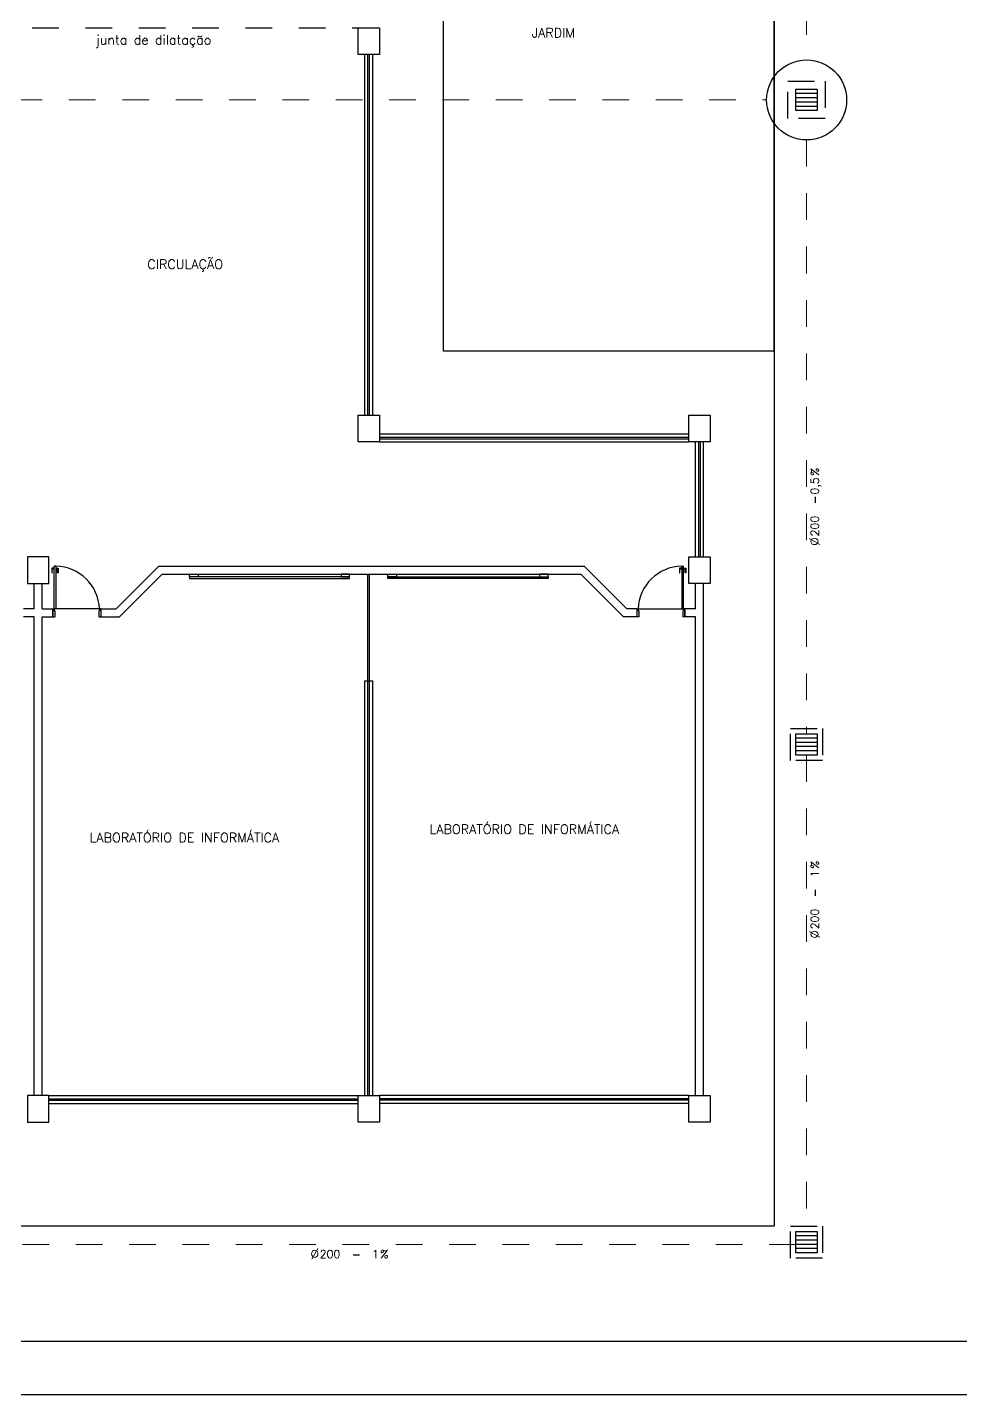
# Model space of a CAD drawing. Header units: millimetres. Extents: x -2485 to 3289, y -257 to 1952.
# Drawn here: x 44.24 to 47.74, y 44.51 to 49.64 of the extents above; entities that cross this region are included whole.
import ezdxf
from ezdxf.enums import TextEntityAlignment as Align

# ---------------------------------------------------------------- set-up
doc = ezdxf.new("R2010")
doc.units = ezdxf.units.MM
doc.header["$LTSCALE"] = 0.3
for name, pattern in [('CONTINUO', [0]), ('HID', [0.37, 0.07, -0.1, 0.03, -0.1, 0.07]), ('HIDDEN2', [0.1875, 0.125, -0.0625]), ('T-5CM', [0.1, 0.05, -0.05])]:
    doc.linetypes.add(name, pattern=pattern)
for name, color, linetype in [('CAIXAS', 3, 'Continuous'), ('DETALHES ÁGUA PLUVIAL', 6, 'HID'), ('PAREDE', 7, 'CONTINUO'), ('PILAR', 2, 'Continuous'), ('PROJEÇÃO', 11, 'HIDDEN2'), ('TEX', 11, 'Continuous'), ('TEXTO', 3, 'Continuous')]:
    doc.layers.add(name, color=color, linetype=linetype)
doc.layers.add('IMPLANTAÇÃO  ÁGUA PLUVIAL', color=6, linetype='HID', lineweight=15)
doc.styles.add('ROMANS', font='romans.shx', dxfattribs={"height": 0.03})

# ---------------------------------------------------------------- blocks, each defined once
blk = doc.blocks.new('CP40N')
at = {"layer": 'CAIXAS', "linetype": 'T-5CM'}
for p, q in [((-0.3, -0.3), (-0.3, 0.3)), ((-0.3, 0.3), (0.3, 0.3)), ((0.3, 0.3), (0.3, -0.3)), ((0.3, -0.3), (-0.3, -0.3))]:
    blk.add_line(p, q, dxfattribs=at)
at = {"layer": 'CAIXAS', "color": 9, "linetype": 'Continuous'}
for p, q in [((-0.2, -0.2), (-0.2, 0.2)), ((-0.2, 0.2), (0.2, 0.2)), ((0.2, 0.2), (0.2, -0.2)), ((0.2, -0.2), (-0.2, -0.2))]:
    blk.add_line(p, q, dxfattribs=at)
at = {"layer": 'CAIXAS', "color": 7}
for p, q in [((0.2, 0.12), (-0.2, 0.12)), ((0.2, 0.04), (-0.2, 0.04)), ((0.2, -0.04), (-0.2, -0.04)), ((0.2, -0.12), (-0.2, -0.12))]:
    blk.add_line(p, q, dxfattribs=at)
blk = doc.blocks.new('DD')
at = {"layer": 'TEX', "color": 9}
blk.add_line((0.1881, 0.0234), (0.2108, 0.0234), dxfattribs=at)
at = {"layer": 'TEX', "color": 9, "style": 'ROMANS'}
for s, height, p in [('%%c', 0.04, (0.0265, 0.0079)), ('%', 0.03, (0.2889, 0.0116))]:
    blk.add_text(s, height=height, dxfattribs=at).set_placement(p)
blk.add_attdef('N', (0.0624, 0.0116), '', height=0.03, dxfattribs=at)
blk.add_attdef('INCL', text='', height=0.03, dxfattribs=at).set_placement((0.2837, 0.0116), align=Align.RIGHT)
blk = doc.blocks.new('CP40')
at = {"layer": 'CAIXAS', "linetype": 'T-5CM'}
for p, q in [((-0.35, 0.35), (0.35, 0.35)), ((-0.35, -0.35), (-0.35, 0.35)), ((0.35, 0.35), (0.35, -0.35)), ((0.35, -0.35), (-0.35, -0.35))]:
    blk.add_line(p, q, dxfattribs=at)
at = {"layer": 'CAIXAS', "color": 9, "linetype": 'Continuous'}
for p, q in [((-0.2, 0.2), (0.2, 0.2)), ((-0.2, -0.2), (-0.2, 0.2)), ((0.2, 0.2), (0.2, -0.2)), ((0.2, -0.2), (-0.2, -0.2))]:
    blk.add_line(p, q, dxfattribs=at)
at = {"layer": 'CAIXAS', "color": 7}
for p, q in [((0.2, 0.12), (-0.2, 0.12)), ((0.2, 0.04), (-0.2, 0.04)), ((0.2, -0.04), (-0.2, -0.04)), ((0.2, -0.12), (-0.2, -0.12))]:
    blk.add_line(p, q, dxfattribs=at)

msp = doc.modelspace()

# ---------------------------------------------------------------- linework, layer by layer
at = {"color": 12, "linetype": 'Continuous'}
msp.add_line((30.054208, 44.710518), (59.129768, 44.710518), dxfattribs=at)
at = {"color": 4, "linetype": 'Continuous'}
msp.add_line((29.554208, 44.510518), (59.329768, 44.510518), dxfattribs=at)
at = {"layer": 'DETALHES ÁGUA PLUVIAL', "linetype": 'Continuous'}
msp.add_circle((47.161728, 49.36394), 0.15, dxfattribs=at)
at = {"layer": 'IMPLANTAÇÃO  ÁGUA PLUVIAL'}
for p, q in [((47.161728, 50.507837), (47.161728, 49.51394)), ((43.396561, 49.36394), (47.011728, 49.36394)), ((47.161728, 46.907837), (47.161728, 45.121837))]:
    msp.add_line(p, q, dxfattribs=at)
at = {"layer": 'IMPLANTAÇÃO  ÁGUA PLUVIAL', "color": 11}
for p, q in [((47.161728, 49.21394), (47.161728, 46.987837)), ((47.121728, 45.073837), (44.20709, 45.073837))]:
    msp.add_line(p, q, dxfattribs=at)
at = {"layer": 'PAREDE'}
for p, q in [((45.800453, 48.421837), (45.800453, 50.607837)), ((47.040453, 48.421837), (47.040453, 50.607837)), ((47.040453, 50.607837), (47.040453, 48.421837)), ((45.505453, 48.181837), (45.505453, 49.534837)), ((45.517453, 48.181837), (45.517453, 49.534837)), ((45.523453, 48.181837), (45.523453, 49.534837)), ((45.535453, 48.181837), (45.535453, 49.534837)), ((47.040453, 48.421837), (45.800453, 48.421837)), ((47.040453, 48.421837), (47.040453, 45.141837)), ((45.560453, 48.111837), (46.720453, 48.111837)), ((45.560453, 48.099837), (46.720453, 48.099837)), ((45.560453, 48.093837), (46.720453, 48.093837)), ((45.560453, 48.081837), (46.720453, 48.081837)), ((46.745453, 47.650837), (46.745453, 48.081837)), ((46.757453, 47.650837), (46.757453, 48.081837)), ((46.763453, 47.650837), (46.763453, 48.081837)), ((46.775453, 47.650837), (46.775453, 48.081837)), ((44.340453, 47.609255), (44.331703, 47.609255)), ((44.331703, 47.609255), (44.331703, 47.591755)), ((44.331703, 47.591755), (44.33389, 47.591755)), ((44.33389, 47.591755), (44.33389, 47.606455)), ((44.33389, 47.606455), (44.340453, 47.606455)), ((44.340453, 47.455837), (44.340453, 47.615837)), ((44.347453, 47.615837), (44.340453, 47.615837)), ((44.347453, 47.615837), (44.347453, 47.455837)), ((44.347453, 47.609255), (44.356203, 47.609255)), ((44.354015, 47.606455), (44.347453, 47.606455)), ((44.354015, 47.591755), (44.354015, 47.606455)), ((44.356203, 47.591755), (44.354015, 47.591755)), ((44.356203, 47.609255), (44.356203, 47.591755)), ((44.573453, 47.455837), (44.733453, 47.615837)), ((44.585879, 47.425837), (44.745879, 47.585837)), ((44.733453, 47.615837), (46.327453, 47.615837)), ((44.745879, 47.585837), (46.315026, 47.585837)), ((44.84844, 47.576542), (44.84844, 47.585837)), ((44.84844, 47.585837), (44.880539, 47.585837)), ((44.880539, 47.576542), (44.84844, 47.576542)), ((44.84844, 47.576542), (44.84844, 47.569542)), ((45.44844, 47.576542), (44.84844, 47.576542)), ((44.84844, 47.569542), (45.44844, 47.569542)), ((44.880539, 47.585837), (44.880539, 47.576542)), ((45.44844, 47.585837), (45.416341, 47.585837)), ((45.416341, 47.585837), (45.416341, 47.576542)), ((45.416341, 47.576542), (45.44844, 47.576542)), ((45.44844, 47.576542), (45.44844, 47.585837)), ((45.44844, 47.569542), (45.44844, 47.576542)), ((45.517453, 45.631837), (45.517453, 47.585837)), ((45.517453, 45.631837), (45.517453, 47.585837)), ((45.517453, 45.631837), (45.517453, 47.585837)), ((45.517453, 45.631837), (45.517453, 47.585837)), ((45.523453, 45.631837), (45.523453, 47.585837)), ((45.523453, 45.631837), (45.523453, 47.585837)), ((45.523453, 45.631837), (45.523453, 47.585837)), ((45.523453, 45.631837), (45.523453, 47.585837)), ((45.592466, 47.576542), (45.592466, 47.585837)), ((45.592466, 47.585837), (45.624565, 47.585837)), ((45.592466, 47.569542), (45.592466, 47.576542)), ((45.592466, 47.576542), (46.192466, 47.576542)), ((45.624565, 47.576542), (45.592466, 47.576542)), ((46.192466, 47.569542), (45.592466, 47.569542)), ((45.624565, 47.585837), (45.624565, 47.576542)), ((46.192466, 47.585837), (46.160367, 47.585837)), ((46.160367, 47.585837), (46.160367, 47.576542)), ((46.160367, 47.576542), (46.192466, 47.576542)), ((46.192466, 47.576542), (46.192466, 47.585837)), ((46.192466, 47.576542), (46.192466, 47.569542)), ((46.475026, 47.425837), (46.315026, 47.585837)), ((46.487453, 47.455837), (46.327453, 47.615837)), ((46.693453, 47.609255), (46.684703, 47.609255)), ((46.684703, 47.609255), (46.684703, 47.591755)), ((46.684703, 47.591755), (46.68689, 47.591755)), ((46.68689, 47.591755), (46.68689, 47.606455)), ((46.68689, 47.606455), (46.693453, 47.606455)), ((46.693453, 47.615837), (46.693453, 47.455837)), ((46.693453, 47.615837), (46.700453, 47.615837)), ((46.700453, 47.455837), (46.700453, 47.615837)), ((46.700453, 47.609255), (46.709203, 47.609255)), ((46.707015, 47.606455), (46.700453, 47.606455)), ((46.707015, 47.591755), (46.707015, 47.606455)), ((46.709203, 47.591755), (46.707015, 47.591755)), ((46.709203, 47.609255), (46.709203, 47.591755)), ((44.265453, 47.455837), (44.265453, 47.550837)), ((44.295453, 47.455837), (44.295453, 47.550837)), ((46.745453, 47.455837), (46.745453, 47.550837)), ((46.775453, 45.631837), (46.775453, 47.550837)), ((44.265453, 47.455837), (44.225453, 47.455837)), ((44.265453, 47.425837), (44.225453, 47.425837)), ((44.265453, 45.631837), (44.265453, 47.425837)), ((44.295453, 47.455837), (44.335453, 47.455837)), ((44.295453, 45.631837), (44.295453, 47.425837)), ((44.295453, 47.425837), (44.335453, 47.425837)), ((44.335453, 47.425837), (44.335453, 47.455837)), ((44.335453, 47.455837), (44.335453, 47.425837)), ((44.335453, 47.455837), (44.340453, 47.455837)), ((44.335453, 47.425837), (44.342953, 47.425837)), ((44.347453, 47.455837), (44.340453, 47.455837)), ((44.340453, 47.455837), (44.340453, 47.448837)), ((44.340453, 47.448837), (44.342953, 47.448837)), ((44.342953, 47.448837), (44.342953, 47.425837)), ((44.510453, 47.455837), (44.347453, 47.455837)), ((44.510453, 47.448837), (44.507953, 47.448837)), ((44.507953, 47.448837), (44.507953, 47.425837)), ((44.507953, 47.425837), (44.515453, 47.425837)), ((44.515453, 47.455837), (44.510453, 47.455837)), ((44.510453, 47.455837), (44.510453, 47.448837)), ((44.515453, 47.455837), (44.515453, 47.425837)), ((44.515453, 47.455837), (44.573453, 47.455837)), ((44.515453, 47.425837), (44.585879, 47.425837)), ((46.525453, 47.425837), (46.475026, 47.425837)), ((46.525453, 47.455837), (46.487453, 47.455837)), ((46.525453, 47.455837), (46.525453, 47.425837)), ((46.525453, 47.455837), (46.530453, 47.455837)), ((46.532953, 47.425837), (46.525453, 47.425837)), ((46.530453, 47.455837), (46.530453, 47.448837)), ((46.530453, 47.455837), (46.693453, 47.455837)), ((46.530453, 47.448837), (46.532953, 47.448837)), ((46.532953, 47.448837), (46.532953, 47.425837)), ((46.693453, 47.455837), (46.700453, 47.455837)), ((46.700453, 47.448837), (46.697953, 47.448837)), ((46.697953, 47.448837), (46.697953, 47.425837)), ((46.705453, 47.425837), (46.697953, 47.425837)), ((46.705453, 47.455837), (46.700453, 47.455837)), ((46.700453, 47.455837), (46.700453, 47.448837)), ((46.705453, 47.425837), (46.705453, 47.455837)), ((46.745453, 47.455837), (46.705453, 47.455837)), ((46.705453, 47.455837), (46.705453, 47.425837)), ((46.745453, 47.425837), (46.705453, 47.425837)), ((46.745453, 45.631837), (46.745453, 47.425837)), ((45.505453, 47.185837), (45.535453, 47.185837)), ((45.505453, 45.631837), (45.505453, 47.185837)), ((45.535453, 45.631837), (45.535453, 47.185837)), ((44.320453, 45.631837), (45.480453, 45.631837)), ((44.320453, 45.619837), (45.480453, 45.619837)), ((46.720453, 45.631837), (45.560453, 45.631837)), ((46.720453, 45.619837), (45.560453, 45.619837)), ((44.320453, 45.613837), (45.480453, 45.613837)), ((44.320453, 45.601837), (45.480453, 45.601837)), ((46.720453, 45.613837), (45.560453, 45.613837)), ((46.720453, 45.601837), (45.560453, 45.601837)), ((47.040453, 45.141837), (41.272453, 45.141837))]:
    msp.add_line(p, q, dxfattribs=at)
for centre, start, end in [((44.345423, 47.450741), 1.768629, 89.295658), ((46.695482, 47.450741), 90.704342, 178.231371)]:
    msp.add_arc(centre, 0.165108, start, end, dxfattribs=at)
at = {"layer": 'PILAR'}
for points in [[(45.480453, 49.634837), (45.560453, 49.634837), (45.560453, 49.534837), (45.480453, 49.534837)], [(45.480453, 48.181837), (45.560453, 48.181837), (45.560453, 48.081837), (45.480453, 48.081837)], [(46.720453, 48.181837), (46.800453, 48.181837), (46.800453, 48.081837), (46.720453, 48.081837)], [(44.240453, 47.550837), (44.320453, 47.550837), (44.320453, 47.650837), (44.240453, 47.650837)], [(46.800453, 47.550837), (46.720453, 47.550837), (46.720453, 47.650837), (46.800453, 47.650837)], [(44.240453, 45.531837), (44.320453, 45.531837), (44.320453, 45.631837), (44.240453, 45.631837)], [(45.560453, 45.531837), (45.480453, 45.531837), (45.480453, 45.631837), (45.560453, 45.631837)], [(46.800453, 45.531837), (46.720453, 45.531837), (46.720453, 45.631837), (46.800453, 45.631837)]]:
    msp.add_lwpolyline(points, close=True, dxfattribs=at)
at = {"layer": 'PROJEÇÃO'}
msp.add_line((44.058453, 49.634837), (45.480453, 49.634837), dxfattribs=at)

# ---------------------------------------------------------------- block references
at = {"layer": 'DETALHES ÁGUA PLUVIAL', "xscale": 0.1999999999998181, "yscale": 0.1999999999998181, "zscale": 0.2}
msp.add_blockref('CP40', (47.161728, 49.36394), dxfattribs=at)
at = {"layer": 'IMPLANTAÇÃO  ÁGUA PLUVIAL', "rotation": 90}
for p, values in [((47.219086, 47.665406), {'N': '200', 'INCL': '0,5'}), ((47.219086, 46.192378), {'N': '200', 'INCL': '1'})]:
    msp.add_blockref('DD', p, dxfattribs=at).add_auto_attribs(values)
at = {"layer": 'IMPLANTAÇÃO  ÁGUA PLUVIAL', "xscale": 0.1999999999998181, "yscale": 0.2000000000002728, "zscale": 0.2}
for p in [(47.161728, 46.947837), (47.161728, 45.081837)]:
    msp.add_blockref('CP40N', p, dxfattribs=at)
at = {"layer": 'IMPLANTAÇÃO  ÁGUA PLUVIAL'}
msp.add_blockref('DD', (45.274282, 45.010703), dxfattribs=at).add_auto_attribs({'N': '200', 'INCL': '1'})

# ---------------------------------------------------------------- texts
at = {"layer": 'TEXTO', "char_height": 0.035, "width": 1, "attachment_point": 5, "style": 'ROMANS'}
for s, insert in [('JARDIM', (46.212421, 49.615956)), ('junta de dilatação', (44.713664, 49.583238)), ('{\\Fromans.shx|c0;CIRCULAÇÃO}', (44.832204, 48.742979)), ('LABORATÓRIO DE INFORMÁTICA', (46.103647, 46.629816)), ('LABORATÓRIO DE INFORMÁTICA', (44.829317, 46.598804))]:
    msp.add_mtext(s, dxfattribs=dict(at, insert=insert))

doc.saveas('drawing.dxf')
